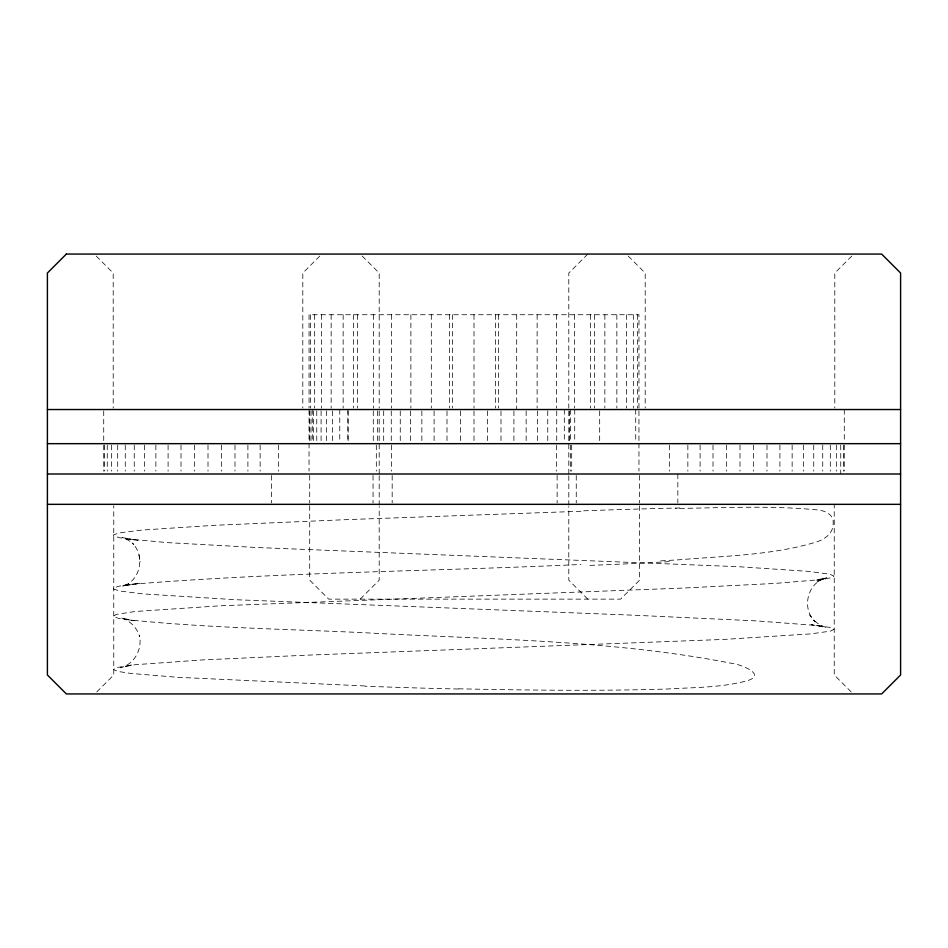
<?xml version="1.0" encoding="UTF-8"?>
<svg xmlns="http://www.w3.org/2000/svg" width="948" height="948" viewBox="0 0 948 948"><rect width="100%" height="100%" fill="white"/><g stroke="black" fill="none" stroke-linecap="round" stroke-linejoin="round"><path stroke-width="0.71" stroke-dasharray="4.74 3.56" d="M580.982 511.256L346.613 519.634L214.639 525.299L141.833 530.074L119.116 532.954L113.511 534.885L113.63 535.845L119.721 537.789L138.017 540.407L121.96 537.528L128.347 540.182L133.822 544.425L132.151 542.979C144.392 554.71 141.37 576.645 126.617 584.833L129.082 583.387L122.707 586.042L140.28 583.186L119.093 586.16L113.476 588.092L113.606 589.064L119.685 590.995L143.089 593.91L236.171 599.74L633.181 615.181L756.018 620.869L817.674 625.55L829.69 627.41L834.003 629.271L830.507 631.119L810.848 633.88L724.13 639.414L306.204 655.198L202.576 659.927L135.256 664.702L116.308 667.582L113.298 669.513L118.085 671.457L130.563 673.4L177.383 677.287L366.331 686.032M96.791 691.945L113.76 674.976L113.76 505.805M319.796 256.055L302.803 273.024L302.803 408.067M587.796 254.064L568.8 273.024L568.8 408.067M360.204 599.136L379.2 580.176L379.2 506.623M851.802 256.055L834.797 273.024L834.797 408.067M810.86 616.378L809.817 615.003L815.079 621.888C802.032 609.505 806.582 584.62 823.883 578.766L817.532 581.42L827.035 577.391L816.536 580.14L830.543 577.901L834.039 576.052L829.725 574.204L808.881 571.407L738.812 566.714L256.789 547.506L167.749 542.647L125.646 538.76M816.536 580.14L825.886 578.825M127.056 665.662L132.542 664.915L120.515 667.783C134.474 664.181 142.721 649.025 139.32 635.219L139.629 636.653C137.057 627.647 129.864 620.407 120.858 617.823L134.142 620.715L118.109 618.25L113.322 616.307L116.343 614.375L135.291 611.496L220.813 605.76L683.437 588.044L774.848 583.435L819.321 579.749M124.781 585.2L129.426 584.608M132.365 584.241C281.568 572.082 431.47 571.395 580.958 564.463M660.72 560.872L679.088 559.794C724.983 555.86 772.028 555.374 816.441 541.995C824.653 539.4 833.482 533.167 833.15 523.616C834.418 514.112 823.634 509.988 815.683 509.775C769.124 505.308 722.222 507.998 675.533 508.412M458.488 688.805C527.775 690.203 597.11 691.163 666.397 689.054C693.225 687.359 720.717 687.881 746.87 680.818C767.797 674.798 740.412 664.418 733.171 663.624C612.562 639.841 488.765 639.545 366.366 632.826C285.372 628.915 204.069 628.026 123.406 619.222M820.589 626.024L811.097 624.637L825.909 627.41L819.51 624.744L814.024 620.513M130.599 620.182L134.142 620.715M628.204 256.055L645.197 273.024L645.197 408.067M851.209 691.945L834.24 674.976L834.24 504.336M362.195 256.055L379.2 273.024L379.2 408.067M587.796 599.136L568.8 580.176L568.8 506.623M96.198 256.055L113.203 273.024L113.203 408.067M139.024 554.912L140.197 562.472L140.091 561.5M844.277 409.536L844.277 442.242M844.277 445.11L844.277 471.109M843.388 445.11L843.388 471.109M840.734 445.11L840.734 474M836.349 445.11L836.349 471.109M830.306 445.11L830.306 471.109M822.734 445.11L822.734 471.109M813.74 445.11L813.74 471.109M803.477 445.11L803.477 471.109M792.137 445.11L792.137 471.109M779.908 445.11L779.908 471.109M766.991 445.11L766.991 471.109M753.613 445.11L753.613 471.109M739.997 445.11L739.997 471.109M726.393 445.11L726.393 471.109M713.015 445.11L713.015 471.109M700.098 445.11L700.098 471.109M687.857 445.11L687.857 471.109M677.844 474L677.844 502.89M669.347 445.11L669.347 471.109M639.604 475.446L639.604 502.89M639.604 505.794L639.604 580.176L620.596 599.136L328.695 599.136L309.7 580.176L309.7 505.794M638.952 408.055L638.952 314.736L309.048 314.736L309.048 408.055M638.952 410.958L638.952 442.242M638.952 443.237L638.952 471.109M637.542 314.736L637.542 408.055M635.717 409.536L635.717 442.242M633.335 314.736L633.335 408.055M626.391 314.736L626.391 408.055M616.852 314.736L616.852 408.055M604.86 314.736L604.86 408.055M599.681 410.958L599.681 442.242M594.349 314.736L594.349 408.055M590.64 314.736L590.64 408.055M576.254 475.446L576.254 502.89M574.725 409.536L574.725 442.242M574.417 314.736L574.417 408.055M571.68 445.11L571.68 471.109M570.566 409.536L570.566 442.242M570.341 445.11L570.341 471.109M569.523 410.958L569.523 442.242M568.8 411.005L568.8 474.261M568.8 475.73L568.8 505.154M564.309 409.536L564.309 442.242M557.128 475.446L557.128 502.89M556.737 410.958L556.737 442.242M556.476 314.736L556.476 408.055M556.476 445.11L556.476 471.109M547.743 410.958L547.743 442.242M537.48 410.958L537.48 442.242M537.125 314.736L537.125 408.055M526.14 410.958L526.14 442.242M516.696 314.736L516.696 409.536M513.911 410.958L513.911 442.242M500.994 410.958L500.994 442.242M498.541 314.736L498.541 408.055M495.531 314.736L495.531 408.055M487.616 410.958L487.616 442.242M474 314.736L474 408.055M474 410.958L474 442.242M460.384 410.958L460.384 442.242M452.469 314.736L452.469 408.055M449.459 314.736L449.459 408.055M447.006 410.958L447.006 442.242M434.089 410.958L434.089 442.242M431.304 314.736L431.304 408.055M421.86 410.958L421.86 442.242M410.875 314.736L410.875 408.055M410.52 410.958L410.52 442.242M400.257 410.958L400.257 442.242M392.176 475.446L392.176 502.89M391.524 314.736L391.524 408.055M391.524 445.11L391.524 471.109M391.263 410.958L391.263 442.242M383.691 410.958L383.691 442.242M379.2 411.005L379.2 474.261M379.2 475.73L379.2 505.154M377.659 410.958L377.659 442.242M376.32 445.11L376.32 471.109M373.583 314.736L373.583 408.055M373.275 410.958L373.275 442.242M373.05 475.446L373.05 502.89M357.36 314.736L357.36 408.055M353.651 314.736L353.651 408.055M348.141 410.958L348.141 442.242M347.857 409.536L347.857 442.242M343.14 314.736L343.14 408.055M339.763 409.536L339.763 442.242M332.594 410.958L332.594 442.242M331.148 314.736L331.148 408.055M326.361 410.958L326.361 442.242M321.609 314.736L321.609 408.055M321.088 410.958L321.088 442.242M316.762 410.958L316.762 442.242M314.665 314.736L314.665 408.055M313.385 410.958L313.385 442.242M312.283 409.536L312.283 442.242M310.98 410.958L310.98 442.242M310.458 314.736L310.458 408.055M309.7 475.446L309.7 502.89M309.534 410.958L309.534 442.242M309.048 409.536L309.048 442.242M309.048 443.237L309.048 471.109M278.653 445.11L278.653 471.109M271.448 475.446L271.448 502.89M260.143 445.11L260.143 471.109M247.902 445.11L247.902 471.109M234.986 445.11L234.986 471.109M221.607 445.11L221.607 471.109M208.003 445.11L208.003 471.109M194.387 445.11L194.387 471.109M181.009 445.11L181.009 471.109M168.092 445.11L168.092 471.109M155.863 445.11L155.863 471.109M144.523 445.11L144.523 471.109M134.261 445.11L134.261 471.109M125.266 445.11L125.266 471.109M117.694 445.11L117.694 471.109M111.651 445.11L111.651 471.109M107.266 445.11L107.266 471.109M104.612 445.11L104.612 471.109M103.723 410.958L103.723 442.242M103.723 445.11L103.723 471.109M583.743 510.806A360.157 13.426 -2.7 0 1 679.906 507.962M669.252 561.631A360.524 24.293 -0.8 0 1 586.409 565.506M458.322 689.018A360.181 20.939 1.1 0 1 365.241 686.21"/><path stroke-width="1.42" d="M47.4 409.536L900.6 409.536M47.4 443.664L900.6 443.664M47.4 474L900.6 474M47.4 504.336L900.6 504.336M66.36 254.064L47.4 273.024L47.4 674.976L66.36 693.936L881.64 693.936L900.6 674.976L900.6 273.024L881.64 254.064L66.36 254.064"/></g></svg>
